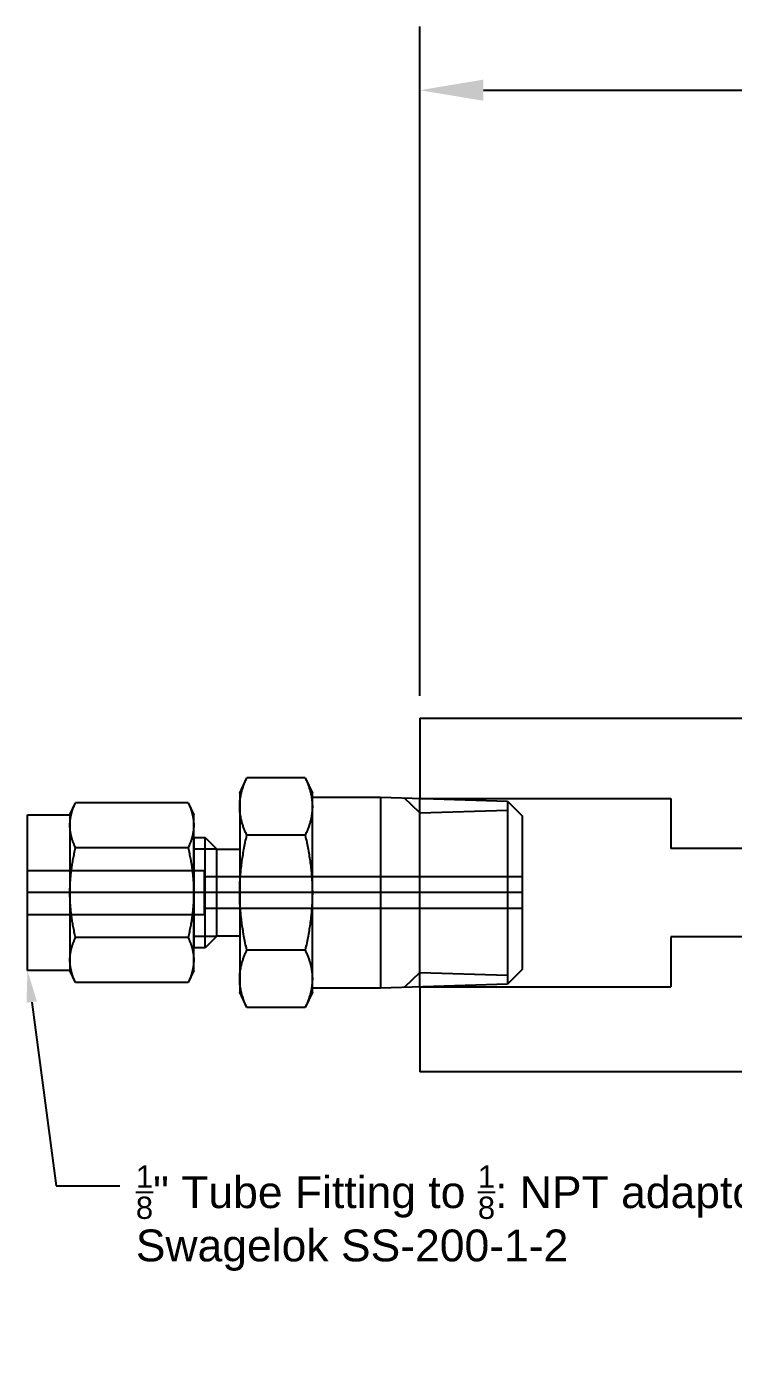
# Model space of a CAD drawing. Header units: inches. Extents: x 8.2 to 16.79, y 19.82 to 25.52.
# Drawn here: x 8.237 to 10.235, y 21.774 to 25.523 of the extents above; entities that cross this region are included whole.
import ezdxf
from ezdxf import colors
from ezdxf.entities.mleader import LeaderData, LeaderLine
from ezdxf.math import Vec2, Vec3

# ---------------------------------------------------------------- set-up
doc = ezdxf.new("R2010")
doc.units = ezdxf.units.IN
doc.header["$MEASUREMENT"] = 0
doc.linetypes.add('CENTER2', pattern=[28.575, 19.05, -3.175, 3.175, -3.175])
doc.linetypes.add('HIDDEN2', pattern=[4.7625, 3.175, -1.5875])
for name, color, linetype in [('TRDETAIL2', 7, 'Continuous'), ('TRDETAIL3', 7, 'Continuous'), ('TRMODEL1', 7, 'Continuous'), ('TRMODEL3', 7, 'Continuous')]:
    doc.layers.add(name, color=color, linetype=linetype)
doc.styles.get("Standard").update_dxf_attribs({"font": 'Arial.ttf'})
doc.dimstyles.get("Standard").update_dxf_attribs({"dimtxt": 0.18, "dimasz": 0.18, "dimexe": 0.18, "dimexo": 0.0625, "dimgap": 0.09, "dimtad": 0, "dimtih": 1, "dimtoh": 1, "dimdec": 4, "dimzin": 0, "dimdsep": 46, "dimtxsty": 'Standard', "dimcen": 0.09, "dimadec": 0, "dimazin": 0, "dimtfac": 1, "dimtdec": 4, "dimtofl": 0, "dimtmove": 0, "dimatfit": 3, "dimfxl": 1, "dimtolj": 1, "dimtzin": 0, "dimarcsym": 0})

# ---------------------------------------------------------------- blocks, each defined once
blk = doc.blocks.new('*D16')
at = {"color": 0, "lineweight": -2, "transparency": 16777216}
for p, q in [((9.3486, 23.6302), (9.3486, 25.5226)), ((15.3486, 23.6302), (15.3486, 25.5226)), ((9.5286, 25.3426), (11.8841, 25.3426)), ((15.1686, 25.3426), (12.8131, 25.3426))]:
    blk.add_line(p, q, dxfattribs=at)
at = {"color": 0, "transparency": 16777216}
for points in [[(9.5286, 25.3726), (9.5286, 25.3126), (9.3486, 25.3426)], [(15.1686, 25.3726), (15.1686, 25.3126), (15.3486, 25.3426)]]:
    blk.add_solid(points, dxfattribs=at)
at = {"layer": 'Defpoints', "color": 0, "transparency": 16777216}
for p in [(15.3486, 25.3426), (9.3486, 23.5677), (15.3486, 23.5677)]:
    blk.add_point(p, dxfattribs=at)
at = {"color": 0, "transparency": 16777216, "insert": (12.3486, 25.3426), "char_height": 0.18, "attachment_point": 5}
blk.add_mtext('\\A1;6.0000', dxfattribs=at)

msp = doc.modelspace()

# ---------------------------------------------------------------- linework, layer by layer
for p, q in [((9.34858, 23.56766), (10.34857, 23.56766)), ((9.34858, 23.56766), (9.34858, 23.34044)), ((9.34858, 23.34044), (10.05788, 23.34044)), ((10.05788, 23.34044), (10.05788, 23.1989)), ((10.34856, 23.1989), (10.05788, 23.1989)), ((10.05788, 22.9489), (10.05788, 22.80736)), ((10.34855, 22.9489), (10.05788, 22.9489)), ((9.34858, 22.80736), (10.05788, 22.80736)), ((9.34858, 22.80736), (9.34858, 22.56766)), ((10.34853, 22.56766), (9.34858, 22.56766))]:
    msp.add_line(p, q)
at = {"layer": 'TRDETAIL2', "color": 252, "linetype": 'HIDDEN2'}
for p, q in [((8.23928, 23.1364), (8.73928, 23.1364)), ((8.73928, 23.1364), (8.73928, 23.0114)), ((9.63928, 23.1189), (8.73928, 23.1189)), ((9.63928, 23.0289), (8.73928, 23.0289)), ((8.73928, 23.0114), (8.23928, 23.0114))]:
    msp.add_line(p, q, dxfattribs=at)
at = {"layer": 'TRDETAIL3', "color": 252, "linetype": 'CENTER2'}
msp.add_line((9.63928, 23.0739), (8.23928, 23.0739), dxfattribs=at)
at = {"layer": 'TRMODEL1', "color": 252, "linetype": 'Continuous'}
for p, q in [((8.83928, 23.35515), (8.85957, 23.39866)), ((8.85614, 23.39103), (8.85724, 23.39355)), ((8.85724, 23.39355), (8.85838, 23.39609)), ((8.85838, 23.39609), (8.85957, 23.39866)), ((9.02439, 23.39866), (8.85957, 23.39866)), ((9.02439, 23.39866), (9.02557, 23.39609)), ((9.02439, 23.39866), (9.04468, 23.35515)), ((9.02557, 23.39609), (9.02672, 23.39355)), ((9.02672, 23.39355), (9.02782, 23.39103)), ((8.83928, 23.35515), (8.83928, 23.31747)), ((8.84344, 23.35318), (8.84398, 23.35544)), ((8.84398, 23.35544), (8.84454, 23.35772)), ((8.84454, 23.35772), (8.84515, 23.36001)), ((8.84515, 23.36001), (8.84578, 23.3623)), ((8.84578, 23.3623), (8.84645, 23.36461)), ((8.84645, 23.36461), (8.84716, 23.36693)), ((8.84716, 23.36693), (8.84789, 23.36927)), ((8.84789, 23.36927), (8.84866, 23.37162)), ((8.84866, 23.37162), (8.84947, 23.37398)), ((8.84947, 23.37398), (8.85031, 23.37636)), ((8.85031, 23.37636), (8.85119, 23.37876)), ((8.85119, 23.37876), (8.85211, 23.38117)), ((8.85211, 23.38117), (8.85306, 23.38361)), ((8.85306, 23.38361), (8.85405, 23.38606)), ((8.85405, 23.38606), (8.85507, 23.38853)), ((8.85507, 23.38853), (8.85614, 23.39103)), ((9.02782, 23.39103), (9.02888, 23.38853)), ((9.02888, 23.38853), (9.02991, 23.38606)), ((9.02991, 23.38606), (9.0309, 23.38361)), ((9.0309, 23.38361), (9.03185, 23.38117)), ((9.03185, 23.38117), (9.03276, 23.37876)), ((9.03276, 23.37876), (9.03364, 23.37636)), ((9.03364, 23.37636), (9.03449, 23.37398)), ((9.03449, 23.37398), (9.03529, 23.37162)), ((9.03529, 23.37162), (9.03606, 23.36927)), ((9.03606, 23.36927), (9.0368, 23.36693)), ((9.0368, 23.36693), (9.03751, 23.36461)), ((9.03751, 23.36461), (9.03817, 23.3623)), ((9.03817, 23.3623), (9.03881, 23.36001)), ((9.03881, 23.36001), (9.03941, 23.35772)), ((9.03941, 23.35772), (9.03998, 23.35544)), ((9.03998, 23.35544), (9.04052, 23.35318)), ((9.04468, 23.31747), (9.04468, 23.35515)), ((8.35928, 23.2939), (8.37515, 23.32793)), ((8.37006, 23.31616), (8.37083, 23.31808)), ((8.37083, 23.31808), (8.37163, 23.32001)), ((8.37163, 23.32001), (8.37247, 23.32197)), ((8.37247, 23.32197), (8.37333, 23.32394)), ((8.37333, 23.32394), (8.37422, 23.32593)), ((8.37422, 23.32593), (8.37515, 23.32793)), ((8.69341, 23.32793), (8.37515, 23.32793)), ((8.69341, 23.32793), (8.69433, 23.32593)), ((8.69341, 23.32793), (8.70928, 23.2939)), ((8.69433, 23.32593), (8.69523, 23.32394)), ((8.69523, 23.32394), (8.69609, 23.32197)), ((8.69609, 23.32197), (8.69692, 23.32001)), ((8.69692, 23.32001), (8.69773, 23.31808)), ((8.69773, 23.31808), (8.6985, 23.31616)), ((8.83928, 23.31747), (8.8393, 23.3197)), ((8.83928, 23.31747), (8.83928, 23.0739)), ((8.8393, 23.31524), (8.83928, 23.31747)), ((8.8393, 23.3197), (8.83934, 23.32193)), ((8.83934, 23.32193), (8.83943, 23.32416)), ((8.83943, 23.32416), (8.83954, 23.32638)), ((8.83954, 23.32638), (8.83969, 23.3286)), ((8.83969, 23.3286), (8.83987, 23.33082)), ((8.83987, 23.33082), (8.84008, 23.33304)), ((8.84008, 23.33304), (8.84032, 23.33527)), ((8.84032, 23.33527), (8.8406, 23.33749)), ((8.8406, 23.33749), (8.84091, 23.33972)), ((8.84091, 23.33972), (8.84125, 23.34195)), ((8.84125, 23.34195), (8.84162, 23.34418)), ((8.84162, 23.34418), (8.84203, 23.34642)), ((8.84203, 23.34642), (8.84247, 23.34866)), ((8.84247, 23.34866), (8.84294, 23.35092)), ((8.84294, 23.35092), (8.84344, 23.35318)), ((9.04052, 23.35318), (9.04102, 23.35092)), ((9.04102, 23.35092), (9.04149, 23.34866)), ((9.04149, 23.34866), (9.04193, 23.34642)), ((9.04193, 23.34642), (9.04233, 23.34418)), ((9.04233, 23.34418), (9.04271, 23.34195)), ((9.04271, 23.34195), (9.04305, 23.33972)), ((9.04305, 23.33972), (9.04336, 23.33749)), ((9.04336, 23.33749), (9.04363, 23.33527)), ((9.04363, 23.33527), (9.04388, 23.33304)), ((9.04388, 23.33304), (9.04409, 23.33082)), ((9.04409, 23.33082), (9.04427, 23.3286)), ((9.04427, 23.3286), (9.04442, 23.32638)), ((9.04442, 23.32638), (9.04453, 23.32416)), ((9.04453, 23.32416), (9.04461, 23.32193)), ((9.04461, 23.32193), (9.04466, 23.3197)), ((9.04466, 23.3197), (9.04468, 23.31747)), ((9.04468, 23.31747), (9.04466, 23.31524)), ((9.04468, 23.3439), (9.23748, 23.3439)), ((9.04468, 23.0739), (9.04468, 23.31747)), ((9.23748, 23.3439), (9.23748, 22.8039)), ((9.23748, 23.3439), (9.59692, 23.33271)), ((9.34858, 22.80736), (9.34858, 23.34044)), ((9.59692, 23.33271), (9.59692, 22.81509)), ((9.59692, 23.33271), (9.63928, 23.29035)), ((8.23928, 22.8539), (8.23928, 23.2939)), ((8.23928, 23.2939), (8.35928, 23.2939)), ((8.35928, 23.2939), (8.35928, 23.26443)), ((8.3601, 23.27835), (8.36031, 23.28009)), ((8.36031, 23.28009), (8.36055, 23.28183)), ((8.36055, 23.28183), (8.36082, 23.28357)), ((8.36082, 23.28357), (8.36111, 23.28532)), ((8.36111, 23.28532), (8.36143, 23.28707)), ((8.36143, 23.28707), (8.36177, 23.28883)), ((8.36177, 23.28883), (8.36214, 23.29059)), ((8.36214, 23.29059), (8.36253, 23.29236)), ((8.36253, 23.29236), (8.36295, 23.29413)), ((8.36295, 23.29413), (8.3634, 23.29591)), ((8.3634, 23.29591), (8.36387, 23.2977)), ((8.36387, 23.2977), (8.36437, 23.2995)), ((8.36437, 23.2995), (8.36489, 23.3013)), ((8.36489, 23.3013), (8.36544, 23.30312)), ((8.36544, 23.30312), (8.36602, 23.30494)), ((8.36602, 23.30494), (8.36662, 23.30678)), ((8.36662, 23.30678), (8.36725, 23.30863)), ((8.36725, 23.30863), (8.36791, 23.31049)), ((8.36791, 23.31049), (8.3686, 23.31237)), ((8.3686, 23.31237), (8.36931, 23.31426)), ((8.36931, 23.31426), (8.37006, 23.31616)), ((8.6985, 23.31616), (8.69924, 23.31426)), ((8.69924, 23.31426), (8.69996, 23.31237)), ((8.69996, 23.31237), (8.70065, 23.31049)), ((8.70065, 23.31049), (8.7013, 23.30863)), ((8.7013, 23.30863), (8.70194, 23.30678)), ((8.70194, 23.30678), (8.70254, 23.30494)), ((8.70254, 23.30494), (8.70312, 23.30312)), ((8.70312, 23.30312), (8.70367, 23.3013)), ((8.70367, 23.3013), (8.70419, 23.2995)), ((8.70419, 23.2995), (8.70469, 23.2977)), ((8.70469, 23.2977), (8.70516, 23.29591)), ((8.70516, 23.29591), (8.7056, 23.29413)), ((8.7056, 23.29413), (8.70602, 23.29236)), ((8.70602, 23.29236), (8.70642, 23.29059)), ((8.70642, 23.29059), (8.70678, 23.28883)), ((8.70678, 23.28883), (8.70713, 23.28707)), ((8.70713, 23.28707), (8.70744, 23.28532)), ((8.70744, 23.28532), (8.70774, 23.28357)), ((8.70774, 23.28357), (8.708, 23.28183)), ((8.708, 23.28183), (8.70824, 23.28009)), ((8.70824, 23.28009), (8.70846, 23.27835)), ((8.70928, 23.26443), (8.70928, 23.2939)), ((8.83934, 23.31301), (8.8393, 23.31524)), ((8.83943, 23.31078), (8.83934, 23.31301)), ((8.83954, 23.30856), (8.83943, 23.31078)), ((8.83969, 23.30634), (8.83954, 23.30856)), ((8.83987, 23.30412), (8.83969, 23.30634)), ((8.84008, 23.3019), (8.83987, 23.30412)), ((8.84032, 23.29967), (8.84008, 23.3019)), ((8.8406, 23.29745), (8.84032, 23.29967)), ((8.84091, 23.29522), (8.8406, 23.29745)), ((8.84125, 23.29299), (8.84091, 23.29522)), ((8.84162, 23.29076), (8.84125, 23.29299)), ((8.84203, 23.28852), (8.84162, 23.29076)), ((8.84247, 23.28627), (8.84203, 23.28852)), ((8.84294, 23.28402), (8.84247, 23.28627)), ((8.84344, 23.28176), (8.84294, 23.28402)), ((8.84398, 23.2795), (8.84344, 23.28176)), ((8.84454, 23.27722), (8.84398, 23.2795)), ((9.03998, 23.2795), (9.03941, 23.27722)), ((9.04052, 23.28176), (9.03998, 23.2795)), ((9.04102, 23.28402), (9.04052, 23.28176)), ((9.04149, 23.28627), (9.04102, 23.28402)), ((9.04193, 23.28852), (9.04149, 23.28627)), ((9.04233, 23.29076), (9.04193, 23.28852)), ((9.04271, 23.29299), (9.04233, 23.29076)), ((9.04305, 23.29522), (9.04271, 23.29299)), ((9.04336, 23.29745), (9.04305, 23.29522)), ((9.04363, 23.29967), (9.04336, 23.29745)), ((9.04388, 23.3019), (9.04363, 23.29967)), ((9.04409, 23.30412), (9.04388, 23.3019)), ((9.04427, 23.30634), (9.04409, 23.30412)), ((9.04442, 23.30856), (9.04427, 23.30634)), ((9.04453, 23.31078), (9.04442, 23.30856)), ((9.04461, 23.31301), (9.04453, 23.31078)), ((9.04466, 23.31524), (9.04461, 23.31301)), ((9.63928, 22.85745), (9.63928, 23.29035)), ((8.35928, 23.26443), (8.35929, 23.26617)), ((8.35929, 23.26268), (8.35928, 23.26443)), ((8.35928, 23.26443), (8.35928, 23.0739)), ((8.35929, 23.26617), (8.35933, 23.26792)), ((8.35933, 23.26094), (8.35929, 23.26268)), ((8.35933, 23.26792), (8.35939, 23.26966)), ((8.35939, 23.2592), (8.35933, 23.26094)), ((8.35939, 23.26966), (8.35948, 23.2714)), ((8.35948, 23.25746), (8.35939, 23.2592)), ((8.35948, 23.2714), (8.3596, 23.27313)), ((8.3596, 23.25572), (8.35948, 23.25746)), ((8.3596, 23.27313), (8.35974, 23.27487)), ((8.35974, 23.25398), (8.3596, 23.25572)), ((8.35974, 23.27487), (8.35991, 23.27661)), ((8.35991, 23.25224), (8.35974, 23.25398)), ((8.35991, 23.27661), (8.3601, 23.27835)), ((8.3601, 23.25051), (8.35991, 23.25224)), ((8.36031, 23.24877), (8.3601, 23.25051)), ((8.36055, 23.24702), (8.36031, 23.24877)), ((8.36082, 23.24528), (8.36055, 23.24702)), ((8.36111, 23.24353), (8.36082, 23.24528)), ((8.36143, 23.24178), (8.36111, 23.24353)), ((8.36177, 23.24002), (8.36143, 23.24178)), ((8.70713, 23.24178), (8.70678, 23.24002)), ((8.70744, 23.24353), (8.70713, 23.24178)), ((8.70774, 23.24528), (8.70744, 23.24353)), ((8.708, 23.24702), (8.70774, 23.24528)), ((8.70824, 23.24877), (8.708, 23.24702)), ((8.70846, 23.25051), (8.70824, 23.24877)), ((8.70846, 23.27835), (8.70865, 23.27661)), ((8.70865, 23.25224), (8.70846, 23.25051)), ((8.70865, 23.27661), (8.70882, 23.27487)), ((8.70882, 23.25398), (8.70865, 23.25224)), ((8.70882, 23.27487), (8.70896, 23.27313)), ((8.70896, 23.25572), (8.70882, 23.25398)), ((8.70896, 23.27313), (8.70907, 23.2714)), ((8.70907, 23.25746), (8.70896, 23.25572)), ((8.70907, 23.2714), (8.70916, 23.26966)), ((8.70916, 23.2592), (8.70907, 23.25746)), ((8.70916, 23.26966), (8.70923, 23.26792)), ((8.70923, 23.26094), (8.70916, 23.2592)), ((8.70923, 23.26792), (8.70927, 23.26617)), ((8.70927, 23.26268), (8.70923, 23.26094)), ((8.70927, 23.26617), (8.70928, 23.26443)), ((8.70928, 23.26443), (8.70927, 23.26268)), ((8.70928, 23.0739), (8.70928, 23.26443)), ((8.84515, 23.27493), (8.84454, 23.27722)), ((8.84578, 23.27264), (8.84515, 23.27493)), ((8.84645, 23.27033), (8.84578, 23.27264)), ((8.84716, 23.26801), (8.84645, 23.27033)), ((8.84789, 23.26567), (8.84716, 23.26801)), ((8.84866, 23.26332), (8.84789, 23.26567)), ((8.84947, 23.26096), (8.84866, 23.26332)), ((8.85031, 23.25858), (8.84947, 23.26096)), ((8.85119, 23.25618), (8.85031, 23.25858)), ((8.85211, 23.25377), (8.85119, 23.25618)), ((8.85306, 23.25133), (8.85211, 23.25377)), ((8.85405, 23.24888), (8.85306, 23.25133)), ((8.85507, 23.24641), (8.85405, 23.24888)), ((8.85614, 23.24391), (8.85507, 23.24641)), ((8.85724, 23.24139), (8.85614, 23.24391)), ((9.02782, 23.24391), (9.02672, 23.24139)), ((9.02888, 23.24641), (9.02782, 23.24391)), ((9.02991, 23.24888), (9.02888, 23.24641)), ((9.0309, 23.25133), (9.02991, 23.24888)), ((9.03185, 23.25377), (9.0309, 23.25133)), ((9.03276, 23.25618), (9.03185, 23.25377)), ((9.03364, 23.25858), (9.03276, 23.25618)), ((9.03449, 23.26096), (9.03364, 23.25858)), ((9.03529, 23.26332), (9.03449, 23.26096)), ((9.03606, 23.26567), (9.03529, 23.26332)), ((9.0368, 23.26801), (9.03606, 23.26567)), ((9.03751, 23.27033), (9.0368, 23.26801)), ((9.03817, 23.27264), (9.03751, 23.27033)), ((9.03881, 23.27493), (9.03817, 23.27264)), ((9.03941, 23.27722), (9.03881, 23.27493)), ((8.36214, 23.23826), (8.36177, 23.24002)), ((8.36253, 23.2365), (8.36214, 23.23826)), ((8.36295, 23.23472), (8.36253, 23.2365)), ((8.3634, 23.23294), (8.36295, 23.23472)), ((8.36387, 23.23115), (8.3634, 23.23294)), ((8.36437, 23.22936), (8.36387, 23.23115)), ((8.36489, 23.22755), (8.36437, 23.22936)), ((8.36544, 23.22573), (8.36489, 23.22755)), ((8.36602, 23.22391), (8.36544, 23.22573)), ((8.36662, 23.22207), (8.36602, 23.22391)), ((8.36725, 23.22022), (8.36662, 23.22207)), ((8.36791, 23.21836), (8.36725, 23.22022)), ((8.3686, 23.21648), (8.36791, 23.21836)), ((8.36931, 23.2146), (8.3686, 23.21648)), ((8.37006, 23.21269), (8.36931, 23.2146)), ((8.37083, 23.21077), (8.37006, 23.21269)), ((8.37163, 23.20884), (8.37083, 23.21077)), ((8.37247, 23.20689), (8.37163, 23.20884)), ((8.37333, 23.20491), (8.37247, 23.20689)), ((8.37422, 23.20293), (8.37333, 23.20491)), ((8.69523, 23.20491), (8.69433, 23.20293)), ((8.69609, 23.20689), (8.69523, 23.20491)), ((8.69692, 23.20884), (8.69609, 23.20689)), ((8.69773, 23.21077), (8.69692, 23.20884)), ((8.6985, 23.21269), (8.69773, 23.21077)), ((8.69924, 23.2146), (8.6985, 23.21269)), ((8.69996, 23.21648), (8.69924, 23.2146)), ((8.70065, 23.21836), (8.69996, 23.21648)), ((8.7013, 23.22022), (8.70065, 23.21836)), ((8.70194, 23.22207), (8.7013, 23.22022)), ((8.70254, 23.22391), (8.70194, 23.22207)), ((8.70312, 23.22573), (8.70254, 23.22391)), ((8.70367, 23.22755), (8.70312, 23.22573)), ((8.70419, 23.22936), (8.70367, 23.22755)), ((8.70469, 23.23115), (8.70419, 23.22936)), ((8.70516, 23.23294), (8.70469, 23.23115)), ((8.7056, 23.23472), (8.70516, 23.23294)), ((8.70602, 23.2365), (8.7056, 23.23472)), ((8.70642, 23.23826), (8.70602, 23.2365)), ((8.70678, 23.24002), (8.70642, 23.23826)), ((8.70928, 23.23015), (8.74123, 23.23015)), ((8.70928, 23.23015), (8.70928, 22.91765)), ((8.74123, 22.91765), (8.74123, 23.23015)), ((8.74123, 23.23015), (8.77428, 23.1971)), ((8.85211, 23.20131), (8.85306, 23.20617)), ((8.85306, 23.20617), (8.85405, 23.21108)), ((8.85405, 23.21108), (8.85507, 23.21603)), ((8.85507, 23.21603), (8.85614, 23.22102)), ((8.85614, 23.22102), (8.85724, 23.22606)), ((8.85838, 23.23885), (8.85724, 23.24139)), ((8.85724, 23.22606), (8.85838, 23.23114)), ((8.85957, 23.23628), (8.85838, 23.23885)), ((8.85838, 23.23114), (8.85957, 23.23628)), ((9.02439, 23.23628), (8.85957, 23.23628)), ((9.02557, 23.23885), (9.02439, 23.23628)), ((9.02439, 23.23628), (9.02557, 23.23114)), ((9.02672, 23.24139), (9.02557, 23.23885)), ((9.02557, 23.23114), (9.02672, 23.22606)), ((9.02672, 23.22606), (9.02782, 23.22102)), ((9.02782, 23.22102), (9.02888, 23.21603)), ((9.02888, 23.21603), (9.02991, 23.21108)), ((9.02991, 23.21108), (9.0309, 23.20617)), ((9.0309, 23.20617), (9.03185, 23.20131)), ((8.36791, 23.16603), (8.3686, 23.16978)), ((8.3686, 23.16978), (8.36931, 23.17356)), ((8.36931, 23.17356), (8.37006, 23.17737)), ((8.37006, 23.17737), (8.37083, 23.18121)), ((8.37083, 23.18121), (8.37163, 23.18508)), ((8.37163, 23.18508), (8.37247, 23.18898)), ((8.37247, 23.18898), (8.37333, 23.19292)), ((8.37333, 23.19292), (8.37422, 23.1969)), ((8.37515, 23.20092), (8.37422, 23.20293)), ((8.37422, 23.1969), (8.37515, 23.20092)), ((8.69341, 23.20092), (8.37515, 23.20092)), ((8.69433, 23.20293), (8.69341, 23.20092)), ((8.69341, 23.20092), (8.69433, 23.1969)), ((8.69433, 23.1969), (8.69523, 23.19292)), ((8.69523, 23.19292), (8.69609, 23.18898)), ((8.69609, 23.18898), (8.69692, 23.18508)), ((8.69692, 23.18508), (8.69773, 23.18121)), ((8.69773, 23.18121), (8.6985, 23.17737)), ((8.6985, 23.17737), (8.69924, 23.17356)), ((8.69924, 23.17356), (8.69996, 23.16978)), ((8.69996, 23.16978), (8.70065, 23.16603)), ((8.77428, 22.9507), (8.77428, 23.1971)), ((8.77428, 23.1971), (8.83928, 23.1971)), ((8.84578, 23.16357), (8.84645, 23.16819)), ((8.84645, 23.16819), (8.84716, 23.17283)), ((8.84716, 23.17283), (8.84789, 23.1775)), ((8.84789, 23.1775), (8.84866, 23.1822)), ((8.84866, 23.1822), (8.84947, 23.18692)), ((8.84947, 23.18692), (8.85031, 23.19168)), ((8.85031, 23.19168), (8.85119, 23.19648)), ((8.85119, 23.19648), (8.85211, 23.20131)), ((9.03185, 23.20131), (9.03276, 23.19648)), ((9.03276, 23.19648), (9.03364, 23.19168)), ((9.03364, 23.19168), (9.03449, 23.18692)), ((9.03449, 23.18692), (9.03529, 23.1822)), ((9.03529, 23.1822), (9.03606, 23.1775)), ((9.03606, 23.1775), (9.0368, 23.17283)), ((9.0368, 23.17283), (9.03751, 23.16819)), ((9.03751, 23.16819), (9.03817, 23.16357)), ((8.36214, 23.12623), (8.36253, 23.12976)), ((8.36253, 23.12976), (8.36295, 23.13331)), ((8.36295, 23.13331), (8.3634, 23.13687)), ((8.3634, 23.13687), (8.36387, 23.14045)), ((8.36387, 23.14045), (8.36437, 23.14404)), ((8.36437, 23.14404), (8.36489, 23.14765)), ((8.36489, 23.14765), (8.36544, 23.15128)), ((8.36544, 23.15128), (8.36602, 23.15494)), ((8.36602, 23.15494), (8.36662, 23.15861)), ((8.36662, 23.15861), (8.36725, 23.16231)), ((8.36725, 23.16231), (8.36791, 23.16603)), ((8.70065, 23.16603), (8.7013, 23.16231)), ((8.7013, 23.16231), (8.70194, 23.15861)), ((8.70194, 23.15861), (8.70254, 23.15494)), ((8.70254, 23.15494), (8.70312, 23.15128)), ((8.70312, 23.15128), (8.70367, 23.14765)), ((8.70367, 23.14765), (8.70419, 23.14404)), ((8.70419, 23.14404), (8.70469, 23.14045)), ((8.70469, 23.14045), (8.70516, 23.13687)), ((8.70516, 23.13687), (8.7056, 23.13331)), ((8.7056, 23.13331), (8.70602, 23.12976)), ((8.70602, 23.12976), (8.70642, 23.12623)), ((8.84162, 23.12732), (8.84203, 23.1318)), ((8.84203, 23.1318), (8.84247, 23.13629)), ((8.84247, 23.13629), (8.84294, 23.14079)), ((8.84294, 23.14079), (8.84344, 23.14531)), ((8.84344, 23.14531), (8.84398, 23.14985)), ((8.84398, 23.14985), (8.84454, 23.1544)), ((8.84454, 23.1544), (8.84515, 23.15897)), ((8.84515, 23.15897), (8.84578, 23.16357)), ((9.03817, 23.16357), (9.03881, 23.15897)), ((9.03881, 23.15897), (9.03941, 23.1544)), ((9.03941, 23.1544), (9.03998, 23.14985)), ((9.03998, 23.14985), (9.04052, 23.14531)), ((9.04052, 23.14531), (9.04102, 23.14079)), ((9.04102, 23.14079), (9.04149, 23.13629)), ((9.04149, 23.13629), (9.04193, 23.1318)), ((9.04193, 23.1318), (9.04233, 23.12732)), ((8.3596, 23.09131), (8.35974, 23.09479)), ((8.35974, 23.09479), (8.35991, 23.09826)), ((8.35991, 23.09826), (8.3601, 23.10174)), ((8.3601, 23.10174), (8.36031, 23.10522)), ((8.36031, 23.10522), (8.36055, 23.1087)), ((8.36055, 23.1087), (8.36082, 23.11219)), ((8.36082, 23.11219), (8.36111, 23.11569)), ((8.36111, 23.11569), (8.36143, 23.11919)), ((8.36143, 23.11919), (8.36177, 23.1227)), ((8.36177, 23.1227), (8.36214, 23.12623)), ((8.70642, 23.12623), (8.70678, 23.1227)), ((8.70678, 23.1227), (8.70713, 23.11919)), ((8.70713, 23.11919), (8.70744, 23.11569)), ((8.70744, 23.11569), (8.70774, 23.11219)), ((8.70774, 23.11219), (8.708, 23.1087)), ((8.708, 23.1087), (8.70824, 23.10522)), ((8.70824, 23.10522), (8.70846, 23.10174)), ((8.70846, 23.10174), (8.70865, 23.09826)), ((8.70865, 23.09826), (8.70882, 23.09479)), ((8.70882, 23.09479), (8.70896, 23.09131)), ((8.83943, 23.08727), (8.83954, 23.09172)), ((8.83954, 23.09172), (8.83969, 23.09616)), ((8.83969, 23.09616), (8.83987, 23.10061)), ((8.83987, 23.10061), (8.84008, 23.10505)), ((8.84008, 23.10505), (8.84032, 23.10949)), ((8.84032, 23.10949), (8.8406, 23.11394)), ((8.8406, 23.11394), (8.84091, 23.11839)), ((8.84091, 23.11839), (8.84125, 23.12285)), ((8.84125, 23.12285), (8.84162, 23.12732)), ((9.04233, 23.12732), (9.04271, 23.12285)), ((9.04271, 23.12285), (9.04305, 23.11839)), ((9.04305, 23.11839), (9.04336, 23.11394)), ((9.04336, 23.11394), (9.04363, 23.10949)), ((9.04363, 23.10949), (9.04388, 23.10505)), ((9.04388, 23.10505), (9.04409, 23.10061)), ((9.04409, 23.10061), (9.04427, 23.09616)), ((9.04427, 23.09616), (9.04442, 23.09172)), ((9.04442, 23.09172), (9.04453, 23.08727)), ((8.35928, 23.0739), (8.35929, 23.07739)), ((8.35928, 23.0739), (8.35928, 22.88337)), ((8.35929, 23.07041), (8.35928, 23.0739)), ((8.35929, 23.07739), (8.35933, 23.08088)), ((8.35933, 23.06692), (8.35929, 23.07041)), ((8.35933, 23.08088), (8.35939, 23.08436)), ((8.35939, 23.06344), (8.35933, 23.06692)), ((8.35939, 23.08436), (8.35948, 23.08784)), ((8.35948, 23.05996), (8.35939, 23.06344)), ((8.35948, 23.08784), (8.3596, 23.09131)), ((8.3596, 23.05649), (8.35948, 23.05996)), ((8.35974, 23.05301), (8.3596, 23.05649)), ((8.70896, 23.05649), (8.70882, 23.05301)), ((8.70896, 23.09131), (8.70907, 23.08784)), ((8.70907, 23.05996), (8.70896, 23.05649)), ((8.70907, 23.08784), (8.70916, 23.08436)), ((8.70916, 23.06344), (8.70907, 23.05996)), ((8.70916, 23.08436), (8.70923, 23.08088)), ((8.70923, 23.06692), (8.70916, 23.06344)), ((8.70923, 23.08088), (8.70927, 23.07739)), ((8.70927, 23.07041), (8.70923, 23.06692)), ((8.70927, 23.07739), (8.70928, 23.0739)), ((8.70928, 23.0739), (8.70927, 23.07041)), ((8.70928, 22.88337), (8.70928, 23.0739)), ((8.83928, 23.0739), (8.8393, 23.07837)), ((8.83928, 23.0739), (8.83928, 22.83033)), ((8.8393, 23.06944), (8.83928, 23.0739)), ((8.8393, 23.07837), (8.83934, 23.08282)), ((8.83934, 23.06498), (8.8393, 23.06944)), ((8.83934, 23.08282), (8.83943, 23.08727)), ((8.83943, 23.06053), (8.83934, 23.06498)), ((8.83954, 23.05608), (8.83943, 23.06053)), ((8.83969, 23.05164), (8.83954, 23.05608)), ((9.04442, 23.05608), (9.04427, 23.05164)), ((9.04453, 23.06053), (9.04442, 23.05608)), ((9.04453, 23.08727), (9.04461, 23.08282)), ((9.04461, 23.06498), (9.04453, 23.06053)), ((9.04461, 23.08282), (9.04466, 23.07837)), ((9.04466, 23.06944), (9.04461, 23.06498)), ((9.04466, 23.07837), (9.04468, 23.0739)), ((9.04468, 23.0739), (9.04466, 23.06944)), ((9.04468, 22.83033), (9.04468, 23.0739)), ((8.35991, 23.04954), (8.35974, 23.05301)), ((8.3601, 23.04606), (8.35991, 23.04954)), ((8.36031, 23.04258), (8.3601, 23.04606)), ((8.36055, 23.0391), (8.36031, 23.04258)), ((8.36082, 23.03561), (8.36055, 23.0391)), ((8.36111, 23.03211), (8.36082, 23.03561)), ((8.36143, 23.02861), (8.36111, 23.03211)), ((8.36177, 23.0251), (8.36143, 23.02861)), ((8.36214, 23.02157), (8.36177, 23.0251)), ((8.36253, 23.01804), (8.36214, 23.02157)), ((8.36295, 23.01449), (8.36253, 23.01804)), ((8.70602, 23.01804), (8.7056, 23.01449)), ((8.70642, 23.02157), (8.70602, 23.01804)), ((8.70678, 23.0251), (8.70642, 23.02157)), ((8.70713, 23.02861), (8.70678, 23.0251)), ((8.70744, 23.03211), (8.70713, 23.02861)), ((8.70774, 23.03561), (8.70744, 23.03211)), ((8.708, 23.0391), (8.70774, 23.03561)), ((8.70824, 23.04258), (8.708, 23.0391)), ((8.70846, 23.04606), (8.70824, 23.04258)), ((8.70865, 23.04954), (8.70846, 23.04606)), ((8.70882, 23.05301), (8.70865, 23.04954)), ((8.83987, 23.0472), (8.83969, 23.05164)), ((8.84008, 23.04275), (8.83987, 23.0472)), ((8.84032, 23.03831), (8.84008, 23.04275)), ((8.8406, 23.03386), (8.84032, 23.03831)), ((8.84091, 23.02941), (8.8406, 23.03386)), ((8.84125, 23.02495), (8.84091, 23.02941)), ((8.84162, 23.02048), (8.84125, 23.02495)), ((8.84203, 23.016), (8.84162, 23.02048)), ((9.04233, 23.02048), (9.04193, 23.016)), ((9.04271, 23.02495), (9.04233, 23.02048)), ((9.04305, 23.02941), (9.04271, 23.02495)), ((9.04336, 23.03386), (9.04305, 23.02941)), ((9.04363, 23.03831), (9.04336, 23.03386)), ((9.04388, 23.04275), (9.04363, 23.03831)), ((9.04409, 23.0472), (9.04388, 23.04275)), ((9.04427, 23.05164), (9.04409, 23.0472)), ((8.3634, 23.01093), (8.36295, 23.01449)), ((8.36387, 23.00735), (8.3634, 23.01093)), ((8.36437, 23.00376), (8.36387, 23.00735)), ((8.36489, 23.00015), (8.36437, 23.00376)), ((8.36544, 22.99652), (8.36489, 23.00015)), ((8.36602, 22.99286), (8.36544, 22.99652)), ((8.36662, 22.98919), (8.36602, 22.99286)), ((8.36725, 22.98549), (8.36662, 22.98919)), ((8.36791, 22.98177), (8.36725, 22.98549)), ((8.3686, 22.97802), (8.36791, 22.98177)), ((8.70065, 22.98177), (8.69996, 22.97802)), ((8.7013, 22.98549), (8.70065, 22.98177)), ((8.70194, 22.98919), (8.7013, 22.98549)), ((8.70254, 22.99286), (8.70194, 22.98919)), ((8.70312, 22.99652), (8.70254, 22.99286)), ((8.70367, 23.00015), (8.70312, 22.99652)), ((8.70419, 23.00376), (8.70367, 23.00015)), ((8.70469, 23.00735), (8.70419, 23.00376)), ((8.70516, 23.01093), (8.70469, 23.00735)), ((8.7056, 23.01449), (8.70516, 23.01093)), ((8.84247, 23.01151), (8.84203, 23.016)), ((8.84294, 23.00701), (8.84247, 23.01151)), ((8.84344, 23.00249), (8.84294, 23.00701)), ((8.84398, 22.99795), (8.84344, 23.00249)), ((8.84454, 22.9934), (8.84398, 22.99795)), ((8.84515, 22.98883), (8.84454, 22.9934)), ((8.84578, 22.98423), (8.84515, 22.98883)), ((8.84645, 22.97962), (8.84578, 22.98423)), ((8.84716, 22.97497), (8.84645, 22.97962)), ((9.03751, 22.97962), (9.0368, 22.97497)), ((9.03817, 22.98423), (9.03751, 22.97962)), ((9.03881, 22.98883), (9.03817, 22.98423)), ((9.03941, 22.9934), (9.03881, 22.98883)), ((9.03998, 22.99795), (9.03941, 22.9934)), ((9.04052, 23.00249), (9.03998, 22.99795)), ((9.04102, 23.00701), (9.04052, 23.00249)), ((9.04149, 23.01151), (9.04102, 23.00701)), ((9.04193, 23.016), (9.04149, 23.01151)), ((8.36931, 22.97424), (8.3686, 22.97802)), ((8.37006, 22.97043), (8.36931, 22.97424)), ((8.37083, 22.96659), (8.37006, 22.97043)), ((8.37163, 22.96272), (8.37083, 22.96659)), ((8.37247, 22.95882), (8.37163, 22.96272)), ((8.37333, 22.95488), (8.37247, 22.95882)), ((8.37247, 22.94092), (8.37333, 22.94289)), ((8.37422, 22.9509), (8.37333, 22.95488)), ((8.37333, 22.94289), (8.37422, 22.94487)), ((8.37515, 22.94688), (8.37422, 22.9509)), ((8.37422, 22.94487), (8.37515, 22.94688)), ((8.69341, 22.94688), (8.37515, 22.94688)), ((8.69433, 22.9509), (8.69341, 22.94688)), ((8.69341, 22.94688), (8.69433, 22.94487)), ((8.69523, 22.95488), (8.69433, 22.9509)), ((8.69433, 22.94487), (8.69523, 22.94289)), ((8.69609, 22.95882), (8.69523, 22.95488)), ((8.69523, 22.94289), (8.69609, 22.94092)), ((8.69692, 22.96272), (8.69609, 22.95882)), ((8.69773, 22.96659), (8.69692, 22.96272)), ((8.6985, 22.97043), (8.69773, 22.96659)), ((8.69924, 22.97424), (8.6985, 22.97043)), ((8.69996, 22.97802), (8.69924, 22.97424)), ((8.77428, 22.9507), (8.74123, 22.91765)), ((8.83928, 22.9507), (8.77428, 22.9507)), ((8.84789, 22.9703), (8.84716, 22.97497)), ((8.84866, 22.96561), (8.84789, 22.9703)), ((8.84947, 22.96088), (8.84866, 22.96561)), ((8.85031, 22.95612), (8.84947, 22.96088)), ((8.85119, 22.95132), (8.85031, 22.95612)), ((8.85211, 22.94649), (8.85119, 22.95132)), ((8.85306, 22.94163), (8.85211, 22.94649)), ((8.85405, 22.93672), (8.85306, 22.94163)), ((9.0309, 22.94163), (9.02991, 22.93672)), ((9.03185, 22.94649), (9.0309, 22.94163)), ((9.03276, 22.95132), (9.03185, 22.94649)), ((9.03364, 22.95612), (9.03276, 22.95132)), ((9.03449, 22.96088), (9.03364, 22.95612)), ((9.03529, 22.96561), (9.03449, 22.96088)), ((9.03606, 22.9703), (9.03529, 22.96561)), ((9.0368, 22.97497), (9.03606, 22.9703)), ((8.36082, 22.90252), (8.36111, 22.90427)), ((8.36111, 22.90427), (8.36143, 22.90602)), ((8.36143, 22.90602), (8.36177, 22.90778)), ((8.36177, 22.90778), (8.36214, 22.90954)), ((8.36214, 22.90954), (8.36253, 22.9113)), ((8.36253, 22.9113), (8.36295, 22.91308)), ((8.36295, 22.91308), (8.3634, 22.91486)), ((8.3634, 22.91486), (8.36387, 22.91665)), ((8.36387, 22.91665), (8.36437, 22.91844)), ((8.36437, 22.91844), (8.36489, 22.92025)), ((8.36489, 22.92025), (8.36544, 22.92207)), ((8.36544, 22.92207), (8.36602, 22.92389)), ((8.36602, 22.92389), (8.36662, 22.92573)), ((8.36662, 22.92573), (8.36725, 22.92758)), ((8.36725, 22.92758), (8.36791, 22.92944)), ((8.36791, 22.92944), (8.3686, 22.93132)), ((8.3686, 22.93132), (8.36931, 22.9332)), ((8.36931, 22.9332), (8.37006, 22.93511)), ((8.37006, 22.93511), (8.37083, 22.93703)), ((8.37083, 22.93703), (8.37163, 22.93896)), ((8.37163, 22.93896), (8.37247, 22.94092)), ((8.69609, 22.94092), (8.69692, 22.93896)), ((8.69692, 22.93896), (8.69773, 22.93703)), ((8.69773, 22.93703), (8.6985, 22.93511)), ((8.6985, 22.93511), (8.69924, 22.9332)), ((8.69924, 22.9332), (8.69996, 22.93132)), ((8.69996, 22.93132), (8.70065, 22.92944)), ((8.70065, 22.92944), (8.7013, 22.92758)), ((8.7013, 22.92758), (8.70194, 22.92573)), ((8.70194, 22.92573), (8.70254, 22.92389)), ((8.70254, 22.92389), (8.70312, 22.92207)), ((8.70312, 22.92207), (8.70367, 22.92025)), ((8.70367, 22.92025), (8.70419, 22.91844)), ((8.70419, 22.91844), (8.70469, 22.91665)), ((8.70469, 22.91665), (8.70516, 22.91486)), ((8.70516, 22.91486), (8.7056, 22.91308)), ((8.7056, 22.91308), (8.70602, 22.9113)), ((8.70602, 22.9113), (8.70642, 22.90954)), ((8.70642, 22.90954), (8.70678, 22.90778)), ((8.70678, 22.90778), (8.70713, 22.90602)), ((8.70713, 22.90602), (8.70744, 22.90427)), ((8.70744, 22.90427), (8.70774, 22.90252)), ((8.74123, 22.91765), (8.70928, 22.91765)), ((8.85507, 22.93177), (8.85405, 22.93672)), ((8.85614, 22.92678), (8.85507, 22.93177)), ((8.85724, 22.92174), (8.85614, 22.92678)), ((8.85614, 22.90389), (8.85724, 22.90641)), ((8.85838, 22.91666), (8.85724, 22.92174)), ((8.85724, 22.90641), (8.85838, 22.90895)), ((8.85957, 22.91152), (8.85838, 22.91666)), ((8.85838, 22.90895), (8.85957, 22.91152)), ((9.02439, 22.91152), (8.85957, 22.91152)), ((9.02557, 22.91666), (9.02439, 22.91152)), ((9.02439, 22.91152), (9.02557, 22.90895)), ((9.02672, 22.92174), (9.02557, 22.91666)), ((9.02557, 22.90895), (9.02672, 22.90641)), ((9.02782, 22.92678), (9.02672, 22.92174)), ((9.02672, 22.90641), (9.02782, 22.90389)), ((9.02888, 22.93177), (9.02782, 22.92678)), ((9.02991, 22.93672), (9.02888, 22.93177)), ((8.35928, 22.88337), (8.35929, 22.88512)), ((8.35928, 22.88337), (8.35928, 22.8539)), ((8.35929, 22.88163), (8.35928, 22.88337)), ((8.35929, 22.88512), (8.35933, 22.88686)), ((8.35933, 22.87988), (8.35929, 22.88163)), ((8.35933, 22.88686), (8.35939, 22.88861)), ((8.35939, 22.87814), (8.35933, 22.87988)), ((8.35939, 22.88861), (8.35948, 22.89034)), ((8.35948, 22.87641), (8.35939, 22.87814)), ((8.35948, 22.89034), (8.3596, 22.89208)), ((8.3596, 22.87467), (8.35948, 22.87641)), ((8.3596, 22.89208), (8.35974, 22.89382)), ((8.35974, 22.87293), (8.3596, 22.87467)), ((8.35974, 22.89382), (8.35991, 22.89556)), ((8.35991, 22.87119), (8.35974, 22.87293)), ((8.35991, 22.89556), (8.3601, 22.8973)), ((8.3601, 22.86945), (8.35991, 22.87119)), ((8.3601, 22.8973), (8.36031, 22.89903)), ((8.36031, 22.86771), (8.3601, 22.86945)), ((8.36031, 22.89903), (8.36055, 22.90078)), ((8.36055, 22.86597), (8.36031, 22.86771)), ((8.36055, 22.90078), (8.36082, 22.90252)), ((8.70774, 22.90252), (8.708, 22.90078)), ((8.708, 22.90078), (8.70824, 22.89903)), ((8.70824, 22.86771), (8.708, 22.86597)), ((8.70824, 22.89903), (8.70846, 22.8973)), ((8.70846, 22.86945), (8.70824, 22.86771)), ((8.70846, 22.8973), (8.70865, 22.89556)), ((8.70865, 22.87119), (8.70846, 22.86945)), ((8.70865, 22.89556), (8.70882, 22.89382)), ((8.70882, 22.87293), (8.70865, 22.87119)), ((8.70882, 22.89382), (8.70896, 22.89208)), ((8.70896, 22.87467), (8.70882, 22.87293)), ((8.70896, 22.89208), (8.70907, 22.89034)), ((8.70907, 22.87641), (8.70896, 22.87467)), ((8.70907, 22.89034), (8.70916, 22.88861)), ((8.70916, 22.87814), (8.70907, 22.87641)), ((8.70916, 22.88861), (8.70923, 22.88686)), ((8.70923, 22.87988), (8.70916, 22.87814)), ((8.70923, 22.88686), (8.70927, 22.88512)), ((8.70927, 22.88163), (8.70923, 22.87988)), ((8.70927, 22.88512), (8.70928, 22.88337)), ((8.70928, 22.88337), (8.70927, 22.88163)), ((8.70928, 22.8539), (8.70928, 22.88337)), ((8.84344, 22.86604), (8.84398, 22.8683)), ((8.84398, 22.8683), (8.84454, 22.87058)), ((8.84454, 22.87058), (8.84515, 22.87287)), ((8.84515, 22.87287), (8.84578, 22.87516)), ((8.84578, 22.87516), (8.84645, 22.87747)), ((8.84645, 22.87747), (8.84716, 22.87979)), ((8.84716, 22.87979), (8.84789, 22.88213)), ((8.84789, 22.88213), (8.84866, 22.88448)), ((8.84866, 22.88448), (8.84947, 22.88684)), ((8.84947, 22.88684), (8.85031, 22.88922)), ((8.85031, 22.88922), (8.85119, 22.89162)), ((8.85119, 22.89162), (8.85211, 22.89403)), ((8.85211, 22.89403), (8.85306, 22.89647)), ((8.85306, 22.89647), (8.85405, 22.89892)), ((8.85405, 22.89892), (8.85507, 22.9014)), ((8.85507, 22.9014), (8.85614, 22.90389)), ((9.02782, 22.90389), (9.02888, 22.9014)), ((9.02888, 22.9014), (9.02991, 22.89892)), ((9.02991, 22.89892), (9.0309, 22.89647)), ((9.0309, 22.89647), (9.03185, 22.89403)), ((9.03185, 22.89403), (9.03276, 22.89162)), ((9.03276, 22.89162), (9.03364, 22.88922)), ((9.03364, 22.88922), (9.03449, 22.88684)), ((9.03449, 22.88684), (9.03529, 22.88448)), ((9.03529, 22.88448), (9.03606, 22.88213)), ((9.03606, 22.88213), (9.0368, 22.87979)), ((9.0368, 22.87979), (9.03751, 22.87747)), ((9.03751, 22.87747), (9.03817, 22.87516)), ((9.03817, 22.87516), (9.03881, 22.87287)), ((9.03881, 22.87287), (9.03941, 22.87058)), ((9.03941, 22.87058), (9.03998, 22.8683)), ((9.03998, 22.8683), (9.04052, 22.86604)), ((8.35928, 22.8539), (8.23928, 22.8539)), ((8.37515, 22.81987), (8.35928, 22.8539)), ((8.36082, 22.86423), (8.36055, 22.86597)), ((8.36111, 22.86248), (8.36082, 22.86423)), ((8.36143, 22.86073), (8.36111, 22.86248)), ((8.36177, 22.85897), (8.36143, 22.86073)), ((8.36214, 22.85721), (8.36177, 22.85897)), ((8.36253, 22.85544), (8.36214, 22.85721)), ((8.36295, 22.85367), (8.36253, 22.85544)), ((8.3634, 22.85189), (8.36295, 22.85367)), ((8.36387, 22.8501), (8.3634, 22.85189)), ((8.36437, 22.8483), (8.36387, 22.8501)), ((8.36489, 22.8465), (8.36437, 22.8483)), ((8.36544, 22.84468), (8.36489, 22.8465)), ((8.36602, 22.84286), (8.36544, 22.84468)), ((8.36662, 22.84102), (8.36602, 22.84286)), ((8.36725, 22.83917), (8.36662, 22.84102)), ((8.36791, 22.83731), (8.36725, 22.83917)), ((8.3686, 22.83543), (8.36791, 22.83731)), ((8.36931, 22.83354), (8.3686, 22.83543)), ((8.37006, 22.83164), (8.36931, 22.83354)), ((8.37083, 22.82972), (8.37006, 22.83164)), ((8.37163, 22.82779), (8.37083, 22.82972)), ((8.70928, 22.8539), (8.69341, 22.81987)), ((8.69773, 22.82972), (8.69692, 22.82779)), ((8.6985, 22.83164), (8.69773, 22.82972)), ((8.69924, 22.83354), (8.6985, 22.83164)), ((8.69996, 22.83543), (8.69924, 22.83354)), ((8.70065, 22.83731), (8.69996, 22.83543)), ((8.7013, 22.83917), (8.70065, 22.83731)), ((8.70194, 22.84102), (8.7013, 22.83917)), ((8.70254, 22.84286), (8.70194, 22.84102)), ((8.70312, 22.84468), (8.70254, 22.84286)), ((8.70367, 22.8465), (8.70312, 22.84468)), ((8.70419, 22.8483), (8.70367, 22.8465)), ((8.70469, 22.8501), (8.70419, 22.8483)), ((8.70516, 22.85189), (8.70469, 22.8501)), ((8.7056, 22.85367), (8.70516, 22.85189)), ((8.70602, 22.85544), (8.7056, 22.85367)), ((8.70642, 22.85721), (8.70602, 22.85544)), ((8.70678, 22.85897), (8.70642, 22.85721)), ((8.70713, 22.86073), (8.70678, 22.85897)), ((8.70744, 22.86248), (8.70713, 22.86073)), ((8.70774, 22.86423), (8.70744, 22.86248)), ((8.708, 22.86597), (8.70774, 22.86423)), ((8.83928, 22.83033), (8.8393, 22.83256)), ((8.83928, 22.83033), (8.83928, 22.79265)), ((8.8393, 22.8281), (8.83928, 22.83033)), ((8.8393, 22.83256), (8.83934, 22.83479)), ((8.83934, 22.83479), (8.83943, 22.83702)), ((8.83943, 22.83702), (8.83954, 22.83924)), ((8.83954, 22.83924), (8.83969, 22.84146)), ((8.83969, 22.84146), (8.83987, 22.84368)), ((8.83987, 22.84368), (8.84008, 22.8459)), ((8.84008, 22.8459), (8.84032, 22.84813)), ((8.84032, 22.84813), (8.8406, 22.85035)), ((8.8406, 22.85035), (8.84091, 22.85258)), ((8.84091, 22.85258), (8.84125, 22.85481)), ((8.84125, 22.85481), (8.84162, 22.85704)), ((8.84162, 22.85704), (8.84203, 22.85928)), ((8.84203, 22.85928), (8.84247, 22.86153)), ((8.84247, 22.86153), (8.84294, 22.86378)), ((8.84294, 22.86378), (8.84344, 22.86604)), ((9.04052, 22.86604), (9.04102, 22.86378)), ((9.04102, 22.86378), (9.04149, 22.86153)), ((9.04149, 22.86153), (9.04193, 22.85928)), ((9.04193, 22.85928), (9.04233, 22.85704)), ((9.04233, 22.85704), (9.04271, 22.85481)), ((9.04271, 22.85481), (9.04305, 22.85258)), ((9.04305, 22.85258), (9.04336, 22.85035)), ((9.04336, 22.85035), (9.04363, 22.84813)), ((9.04363, 22.84813), (9.04388, 22.8459)), ((9.04388, 22.8459), (9.04409, 22.84368)), ((9.04409, 22.84368), (9.04427, 22.84146)), ((9.04427, 22.84146), (9.04442, 22.83924)), ((9.04442, 22.83924), (9.04453, 22.83702)), ((9.04453, 22.83702), (9.04461, 22.83479)), ((9.04461, 22.83479), (9.04466, 22.83256)), ((9.04466, 22.83256), (9.04468, 22.83033)), ((9.04468, 22.83033), (9.04466, 22.8281)), ((9.04468, 22.79265), (9.04468, 22.83033)), ((9.63928, 22.85745), (9.59692, 22.81509)), ((8.37247, 22.82583), (8.37163, 22.82779)), ((8.37333, 22.82386), (8.37247, 22.82583)), ((8.37422, 22.82187), (8.37333, 22.82386)), ((8.37515, 22.81987), (8.37422, 22.82187)), ((8.69341, 22.81987), (8.37515, 22.81987)), ((8.69433, 22.82187), (8.69341, 22.81987)), ((8.69523, 22.82386), (8.69433, 22.82187)), ((8.69609, 22.82583), (8.69523, 22.82386)), ((8.69692, 22.82779), (8.69609, 22.82583)), ((8.85957, 22.74914), (8.83928, 22.79265)), ((8.83934, 22.82587), (8.8393, 22.8281)), ((8.83943, 22.82364), (8.83934, 22.82587)), ((8.83954, 22.82142), (8.83943, 22.82364)), ((8.83969, 22.8192), (8.83954, 22.82142)), ((8.83987, 22.81698), (8.83969, 22.8192)), ((8.84008, 22.81476), (8.83987, 22.81698)), ((8.84032, 22.81253), (8.84008, 22.81476)), ((8.8406, 22.81031), (8.84032, 22.81253)), ((8.84091, 22.80808), (8.8406, 22.81031)), ((8.84125, 22.80585), (8.84091, 22.80808)), ((8.84162, 22.80362), (8.84125, 22.80585)), ((8.84203, 22.80138), (8.84162, 22.80362)), ((8.84247, 22.79914), (8.84203, 22.80138)), ((8.84294, 22.79688), (8.84247, 22.79914)), ((8.84344, 22.79462), (8.84294, 22.79688)), ((8.84398, 22.79236), (8.84344, 22.79462)), ((8.84454, 22.79008), (8.84398, 22.79236)), ((9.04468, 22.79265), (9.02439, 22.74914)), ((9.03998, 22.79236), (9.03941, 22.79008)), ((9.04052, 22.79462), (9.03998, 22.79236)), ((9.04102, 22.79688), (9.04052, 22.79462)), ((9.04149, 22.79914), (9.04102, 22.79688)), ((9.04193, 22.80138), (9.04149, 22.79914)), ((9.04233, 22.80362), (9.04193, 22.80138)), ((9.04271, 22.80585), (9.04233, 22.80362)), ((9.04305, 22.80808), (9.04271, 22.80585)), ((9.04336, 22.81031), (9.04305, 22.80808)), ((9.04363, 22.81253), (9.04336, 22.81031)), ((9.04388, 22.81476), (9.04363, 22.81253)), ((9.04409, 22.81698), (9.04388, 22.81476)), ((9.04427, 22.8192), (9.04409, 22.81698)), ((9.04442, 22.82142), (9.04427, 22.8192)), ((9.04453, 22.82364), (9.04442, 22.82142)), ((9.04461, 22.82587), (9.04453, 22.82364)), ((9.04466, 22.8281), (9.04461, 22.82587)), ((9.23748, 22.8039), (9.04468, 22.8039)), ((9.59692, 22.81509), (9.23748, 22.8039)), ((8.84515, 22.78779), (8.84454, 22.79008)), ((8.84578, 22.7855), (8.84515, 22.78779)), ((8.84645, 22.78319), (8.84578, 22.7855)), ((8.84716, 22.78087), (8.84645, 22.78319)), ((8.84789, 22.77853), (8.84716, 22.78087)), ((8.84866, 22.77618), (8.84789, 22.77853)), ((8.84947, 22.77382), (8.84866, 22.77618)), ((8.85031, 22.77144), (8.84947, 22.77382)), ((8.85119, 22.76904), (8.85031, 22.77144)), ((8.85211, 22.76663), (8.85119, 22.76904)), ((8.85306, 22.76419), (8.85211, 22.76663)), ((8.85405, 22.76174), (8.85306, 22.76419)), ((8.85507, 22.75927), (8.85405, 22.76174)), ((8.85614, 22.75677), (8.85507, 22.75927)), ((8.85724, 22.75425), (8.85614, 22.75677)), ((8.85838, 22.75171), (8.85724, 22.75425)), ((9.02672, 22.75425), (9.02557, 22.75171)), ((9.02782, 22.75677), (9.02672, 22.75425)), ((9.02888, 22.75927), (9.02782, 22.75677)), ((9.02991, 22.76174), (9.02888, 22.75927)), ((9.0309, 22.76419), (9.02991, 22.76174)), ((9.03185, 22.76663), (9.0309, 22.76419)), ((9.03276, 22.76904), (9.03185, 22.76663)), ((9.03364, 22.77144), (9.03276, 22.76904)), ((9.03449, 22.77382), (9.03364, 22.77144)), ((9.03529, 22.77618), (9.03449, 22.77382)), ((9.03606, 22.77853), (9.03529, 22.77618)), ((9.0368, 22.78087), (9.03606, 22.77853)), ((9.03751, 22.78319), (9.0368, 22.78087)), ((9.03817, 22.7855), (9.03751, 22.78319)), ((9.03881, 22.78779), (9.03817, 22.7855)), ((9.03941, 22.79008), (9.03881, 22.78779)), ((8.85957, 22.74914), (8.85838, 22.75171)), ((9.02439, 22.74914), (8.85957, 22.74914)), ((9.02557, 22.75171), (9.02439, 22.74914))]:
    msp.add_line(p, q, dxfattribs=at)
at = {"layer": 'TRMODEL3', "color": 252, "linetype": 'Continuous'}
for p, q in [((9.34858, 23.29946), (9.30414, 23.34182)), ((9.34858, 23.29946), (9.59692, 23.30719)), ((8.77428, 23.1971), (8.70928, 23.1971)), ((8.70928, 22.9507), (8.77428, 22.9507)), ((9.34858, 22.84834), (9.30414, 22.80598)), ((9.34858, 22.84834), (9.59692, 22.84061))]:
    msp.add_line(p, q, dxfattribs=at)

# ---------------------------------------------------------------- dimensions: what is measured, and where the dimension line sits
at = {"color": 3}
dim = msp.add_linear_dim(base=(15.34858, 25.34258), p1=(9.34858, 23.56766), p2=(15.34858, 23.56766), dimstyle='Standard', dxfattribs=at)
dim.commit()
dim.dimension.update_dxf_attribs({"geometry": '*D16', "text_midpoint": (12.34858, 25.34258)})

# ---------------------------------------------------------------- leaders
at = {"color": 252, "lineweight": 15}
ml = msp.add_multileader_mtext('Standard', dxfattribs=at)
ml.set_content('\\A1;{\\H0.7x;\\S1/8;\\H1.42857x;" Tube Fitting to \\H0.7x;\\S1/8;\\H1.42857x;: NPT adaptor}\\PSwagelok SS-200-1-2', color=252)
ml.set_leader_properties()
ml.build(insert=Vec2(0, 0))
ml.multileader.update_dxf_attribs({"dogleg_length": 0.36, "arrow_head_size": 0.09, "scale": 0.5})
ctx = ml.context
ctx.base_point, ctx.scale, ctx.char_height, ctx.arrow_head_size, ctx.landing_gap_size, ctx.plane_origin = Vec3(8.50054, 22.24491), 0.5, 0.09, 0.09, 0.045, Vec3(8.92648, 22.51171)
notes = []
notes.append((ctx, [(0, (1, 1, 0), (8.32054, 22.24491), (1, 0), 0.18, [(0, [(8.23928, 22.8539)], 0, [])])]))
ctx.mtext.insert, ctx.mtext.flow_direction = Vec3(8.54554, 22.3028), 5
for ctx, leaders in notes:
    for number, flags, end, landing, length, lines in leaders:
        leader = LeaderData()
        leader.index, (leader.has_last_leader_line, leader.has_dogleg_vector, leader.attachment_direction) = number, flags
        leader.last_leader_point, leader.dogleg_vector, leader.dogleg_length = Vec3(end), Vec3(landing), length
        for number, points, colour, breaks in lines:
            line = LeaderLine()
            line.index, line.vertices, line.color, line.breaks = number, Vec3.list(points), colors.encode_raw_color(colour), breaks
            leader.lines.append(line)
        ctx.leaders.append(leader)

doc.saveas('drawing.dxf')
